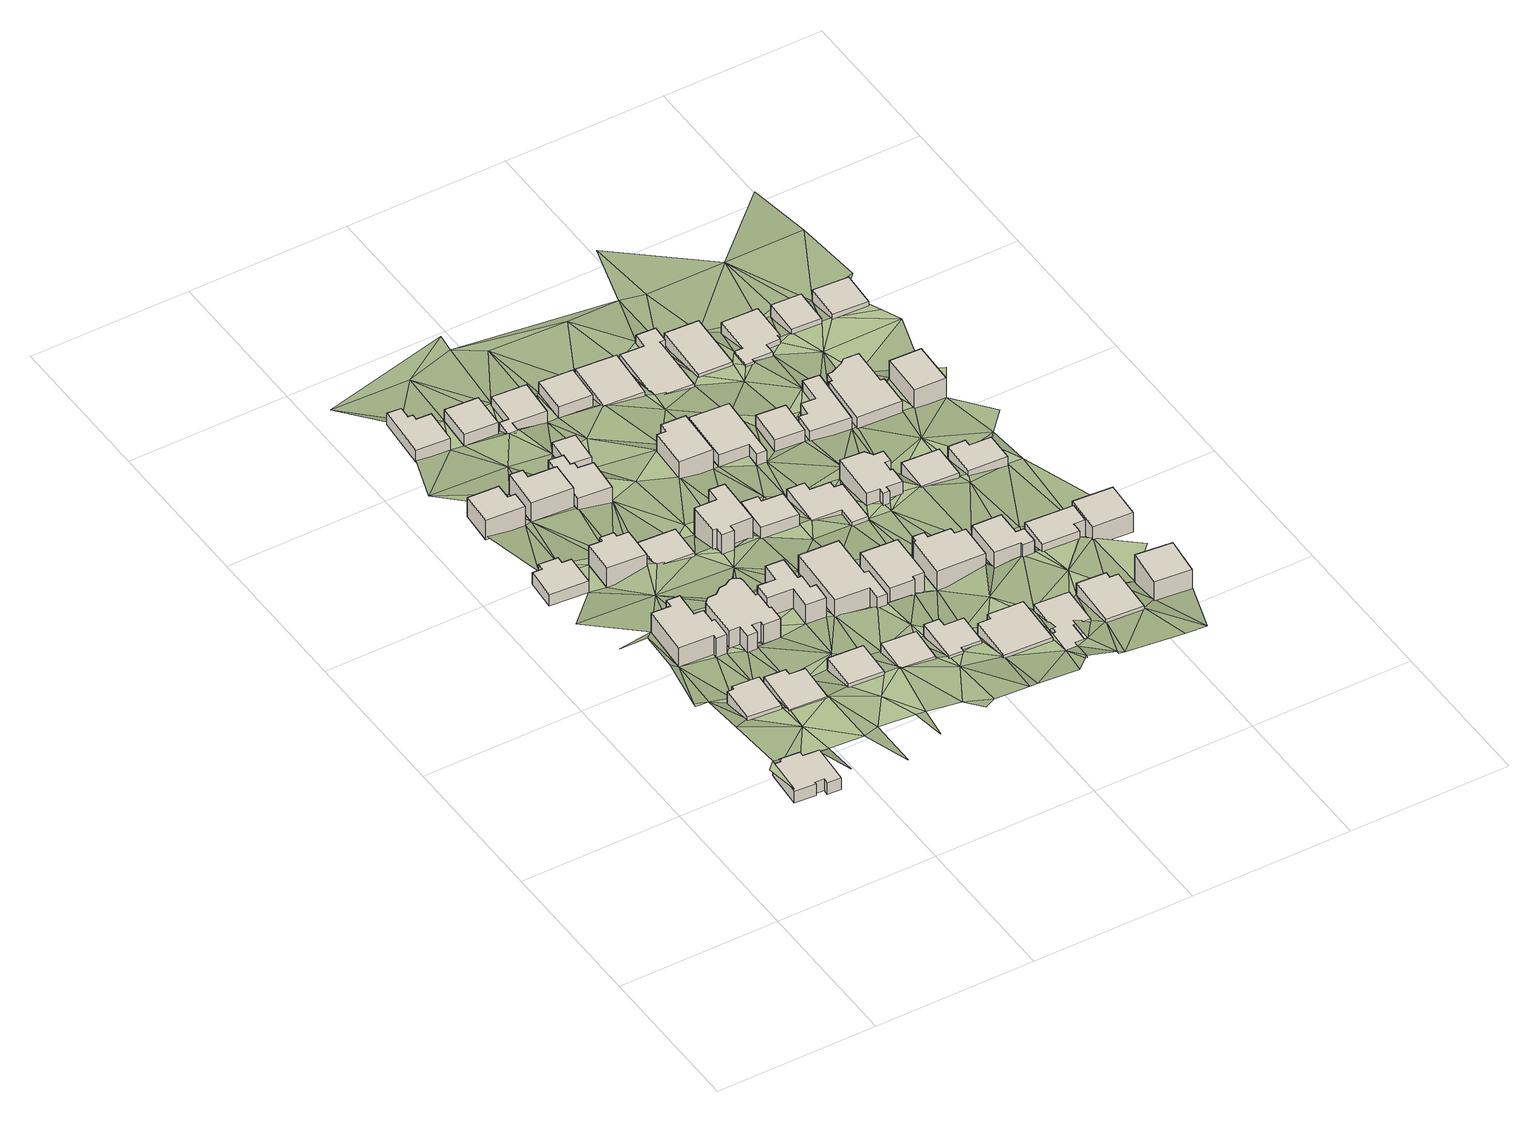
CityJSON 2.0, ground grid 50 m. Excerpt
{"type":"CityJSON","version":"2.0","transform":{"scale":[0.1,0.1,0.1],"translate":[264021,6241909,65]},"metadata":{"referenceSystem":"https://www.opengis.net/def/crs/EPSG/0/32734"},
"CityObjects":{
"building1":{"type":"Building","attributes":{"address":"53 Upper Cambridge Street Walmer Estate Cape Town","building":"house","building:levels":1,"building_height":4.1,"plus_code":"4FRW3C7W+7RV","ground_height":101.28,"roof_height":105.38},"geometry":[{"type":"Solid","lod":"1","boundaries":[[[[0,1,2,3]],[[1,4,5,2]],[[4,6,7,5]],[[6,8,9,7]],[[8,10,11,9]],[[10,12,13,11]],[[12,14,15,13]],[[14,16,17,15]],[[16,18,19,17]],[[18,20,21,19]],[[20,22,23,21]],[[22,0,3,23]],[[3,2,5,7,9,11,13,15,17,19,21,23]],[[22,20,18,16,14,12,10,8,6,4,1,0]]]]}]},
"building2":{"type":"Building","attributes":{"address":"40 Eden Road Walmer Estate Cape Town","building":"house","building:levels":1,"building_height":4.1,"plus_code":"4FRW3C7W+CR9","ground_height":97.9,"roof_height":102},"geometry":[{"type":"Solid","lod":"1","boundaries":[[[[24,25,26,27]],[[25,28,29,26]],[[28,30,31,29]],[[30,32,33,31]],[[32,34,35,33]],[[34,24,27,35]],[[27,26,29,31,33,35]],[[34,32,30,28,25,24]]]]}]},
"building3":{"type":"Building","attributes":{"address":"108 Chester Road Walmer Estate Cape Town","building":"house","building:levels":1,"building_height":4.1,"plus_code":"4FRW3C7W+PQ5","ground_height":88.35,"roof_height":92.45},"geometry":[{"type":"Solid","lod":"1","boundaries":[[[[36,37,38,39]],[[37,40,41,38]],[[40,42,43,41]],[[42,44,45,43]],[[44,46,47,45]],[[46,48,49,47]],[[48,50,51,49]],[[50,36,39,51]],[[39,38,41,43,45,47,49,51]],[[50,48,46,44,42,40,37,36]]]]}]},
"building4":{"type":"Building","attributes":{"address":"35 Eden Road Walmer Estate Cape Town","building":"house","building:levels":2,"building_height":6.9,"plus_code":"4FRW3C7W+GVR","ground_height":94.77,"roof_height":101.67},"geometry":[{"type":"Solid","lod":"1","boundaries":[[[[52,53,54,55]],[[53,56,57,54]],[[56,58,59,57]],[[58,60,61,59]],[[60,62,63,61]],[[62,64,65,63]],[[64,66,67,65]],[[66,68,69,67]],[[68,70,71,69]],[[70,72,73,71]],[[72,74,75,73]],[[74,52,55,75]],[[55,54,57,59,61,63,65,67,69,71,73,75]],[[74,72,70,68,66,64,62,60,58,56,53,52]]]]}]},
"building5":{"type":"Building","attributes":{"address":"42 Eden Road Walmer Estate Cape Town","building":"house","building:levels":1,"building_height":4.1,"plus_code":"4FRW3C7W+CV5","ground_height":96.88,"roof_height":100.98},"geometry":[{"type":"Solid","lod":"1","boundaries":[[[[76,77,78,79]],[[77,80,81,78]],[[80,82,83,81]],[[82,84,85,83]],[[84,86,87,85]],[[86,76,79,87]],[[79,78,81,83,85,87]],[[86,84,82,80,77,76]]]]}]},
"building6":{"type":"Building","attributes":{"address":"71 Chester Road Walmer Estate Cape Town","building":"house","building:levels":2,"building_height":6.9,"plus_code":"4FRW3C7W+RRC","ground_height":84.84,"roof_height":91.74},"geometry":[{"type":"Solid","lod":"1","boundaries":[[[[88,89,90,91]],[[89,92,93,90]],[[92,94,95,93]],[[94,96,97,95]],[[96,98,99,97]],[[98,88,91,99]],[[91,90,93,95,97,99]],[[98,96,94,92,89,88]]]]}]},
"building7":{"type":"Building","attributes":{"address":"37 Eden Road Walmer Estate Cape Town","building":"house","building:levels":2,"building_height":6.9,"plus_code":"4FRW3C7W+GWM","ground_height":93.43,"roof_height":100.33},"geometry":[{"type":"Solid","lod":"1","boundaries":[[[[100,101,102,103]],[[101,104,105,102]],[[104,106,107,105]],[[106,108,109,107]],[[108,110,111,109]],[[110,112,113,111]],[[112,114,115,113]],[[114,116,117,115]],[[116,118,119,117]],[[118,120,121,119]],[[120,122,123,121]],[[122,124,125,123]],[[124,126,127,125]],[[126,128,129,127]],[[128,130,131,129]],[[130,132,133,131]],[[132,134,135,133]],[[134,136,137,135]],[[136,138,139,137]],[[138,140,141,139]],[[140,100,103,141]],[[103,102,105,107,109,111,113,115,117,119,121,123,125,127,129,131,133,135,137,139,141]],[[140,138,136,134,132,130,128,126,124,122,120,118,116,114,112,110,108,106,104,101,100]]]]}]},
"building8":{"type":"Building","attributes":{"address":"110 Chester Road Walmer Estate Cape Town","building":"house","building:levels":2,"building_height":6.9,"plus_code":"4FRW3C7W+MVV","ground_height":88.35,"roof_height":95.25},"geometry":[{"type":"Solid","lod":"1","boundaries":[[[[142,143,144,145]],[[143,146,147,144]],[[146,148,149,147]],[[148,150,151,149]],[[150,152,153,151]],[[152,154,155,153]],[[154,156,157,155]],[[156,142,145,157]],[[145,144,147,149,151,153,155,157]],[[156,154,152,150,148,146,143,142]]]]}]},
"building9":{"type":"Building","attributes":{"address":"44 Eden Road Walmer Estate Cape Town","building":"house","building:levels":1,"building_height":4.1,"plus_code":"4FRW3C7W+CX4","ground_height":96.88,"roof_height":100.98},"geometry":[{"type":"Solid","lod":"1","boundaries":[[[[158,159,160,161]],[[159,162,163,160]],[[162,164,165,163]],[[164,158,161,165]],[[161,160,163,165]],[[164,162,159,158]]]]}]},
"building10":{"type":"Building","attributes":{"address":"73 Chester Road Walmer Estate Cape Town","building":"house","building:levels":2,"building_height":6.9,"plus_code":"4FRW3C7W+RVF","ground_height":84.84,"roof_height":91.74},"geometry":[{"type":"Solid","lod":"1","boundaries":[[[[166,167,168,169]],[[167,170,171,168]],[[170,172,173,171]],[[172,174,175,173]],[[174,176,177,175]],[[176,166,169,177]],[[169,168,171,173,175,177]],[[176,174,172,170,167,166]]]]}]},
"building11":{"type":"Building","attributes":{"address":"68 Coronation Road Walmer Estate Cape Town","building":"house","building:levels":1,"building_height":4.1,"plus_code":"4FRW3C7W+XRP","ground_height":78.12,"roof_height":82.22},"geometry":[{"type":"Solid","lod":"1","boundaries":[[[[178,179,180,181]],[[179,182,183,180]],[[182,184,185,183]],[[184,186,187,185]],[[186,188,189,187]],[[188,190,191,189]],[[190,192,193,191]],[[192,178,181,193]],[[181,180,183,185,187,189,191,193]],[[192,190,188,186,184,182,179,178]]]]}]},
"building12":{"type":"Building","attributes":{"address":"112 Chester Road Walmer Estate Cape Town","building":"house","building:levels":1,"building_height":4.1,"plus_code":"4FRW3C7W+MWP","ground_height":86.65,"roof_height":90.75},"geometry":[{"type":"Solid","lod":"1","boundaries":[[[[194,195,196,197]],[[195,198,199,196]],[[198,200,201,199]],[[200,194,197,201]],[[197,196,199,201]],[[200,198,195,194]]]]}]},
"building13":{"type":"Building","attributes":{"address":"39 Eden Road Walmer Estate Cape Town","building":"house","building:levels":2,"building_height":6.9,"plus_code":"4FRW3C7W+GXW","ground_height":93.43,"roof_height":100.33},"geometry":[{"type":"Solid","lod":"1","boundaries":[[[[202,203,204,205]],[[203,206,207,204]],[[206,208,209,207]],[[208,210,211,209]],[[210,212,213,211]],[[212,214,215,213]],[[214,216,217,215]],[[216,218,219,217]],[[218,220,221,219]],[[220,222,223,221]],[[222,224,225,223]],[[224,202,205,225]],[[205,204,207,209,211,213,215,217,219,221,223,225]],[[224,222,220,218,216,214,212,210,208,206,203,202]]]]}]},
"building14":{"type":"Building","attributes":{"address":"46 Eden Road Walmer Estate Cape Town","building":"house","building:levels":1,"building_height":4.1,"plus_code":"4FRW3C7X+C25","ground_height":95.74,"roof_height":99.84},"geometry":[{"type":"Solid","lod":"1","boundaries":[[[[226,227,228,229]],[[227,230,231,228]],[[230,232,233,231]],[[232,226,229,233]],[[229,228,231,233]],[[232,230,227,226]]]]}]},
"building15":{"type":"Building","attributes":{"address":"75 Chester Road Walmer Estate Cape Town","building":"house","building:levels":2,"building_height":6.9,"plus_code":"4FRW3C7W+RW8","ground_height":81.42,"roof_height":88.32},"geometry":[{"type":"Solid","lod":"1","boundaries":[[[[234,235,236,237]],[[235,238,239,236]],[[238,240,241,239]],[[240,242,243,241]],[[242,244,245,243]],[[244,246,247,245]],[[246,248,249,247]],[[248,234,237,249]],[[237,236,239,241,243,245,247,249]],[[248,246,244,242,240,238,235,234]]]]}]},
"building16":{"type":"Building","attributes":{"address":"70 Coronation Road Walmer Estate Cape Town","building":"house","building:levels":1,"building_height":4.1,"plus_code":"4FRW3C7W+XVH","ground_height":78.12,"roof_height":82.22},"geometry":[{"type":"Solid","lod":"1","boundaries":[[[[250,251,252,253]],[[251,254,255,252]],[[254,256,257,255]],[[256,250,253,257]],[[253,252,255,257]],[[256,254,251,250]]]]}]},
"building17":{"type":"Building","attributes":{"address":"41 Eden Road Walmer Estate Cape Town","building":"house","building:levels":2,"building_height":6.9,"plus_code":"4FRW3C7X+G3R","ground_height":92.06,"roof_height":98.96},"geometry":[{"type":"Solid","lod":"1","boundaries":[[[[258,259,260,261]],[[259,262,263,260]],[[262,264,265,263]],[[264,266,267,265]],[[266,268,269,267]],[[268,270,271,269]],[[270,272,273,271]],[[272,258,261,273]],[[261,260,263,265,267,269,271,273]],[[272,270,268,266,264,262,259,258]]]]}]},
"building18":{"type":"Building","attributes":{"address":"114 Chester Road Walmer Estate Cape Town","building":"house","building:levels":3,"building_height":9.7,"plus_code":"4FRW3C7X+M2J","ground_height":86.65,"roof_height":96.35},"geometry":[{"type":"Solid","lod":"1","boundaries":[[[[274,275,276,277]],[[275,278,279,276]],[[278,280,281,279]],[[280,282,283,281]],[[282,284,285,283]],[[284,286,287,285]],[[286,288,289,287]],[[288,290,291,289]],[[290,292,293,291]],[[292,274,277,293]],[[277,276,279,281,283,285,287,289,291,293]],[[292,290,288,286,284,282,280,278,275,274]]]]}]},
"building19":{"type":"Building","attributes":{"address":"48 Eden Road Walmer Estate Cape Town","building":"house","building:levels":1,"building_height":4.1,"plus_code":"4FRW3C7X+94R","ground_height":95.74,"roof_height":99.84},"geometry":[{"type":"Solid","lod":"1","boundaries":[[[[294,295,296,297]],[[295,298,299,296]],[[298,300,301,299]],[[300,302,303,301]],[[302,304,305,303]],[[304,306,307,305]],[[306,308,309,307]],[[308,294,297,309]],[[297,296,299,301,303,305,307,309]],[[308,306,304,302,300,298,295,294]]]]}]},
"building20":{"type":"Building","attributes":{"address":"Chester Road Walmer Estate Cape Town","building":"house","building:levels":1,"building_height":4.1,"plus_code":"4FRW3C7W+VXC","ground_height":79.9,"roof_height":84},"geometry":[{"type":"Solid","lod":"1","boundaries":[[[[310,311,312,313]],[[311,314,315,312]],[[314,316,317,315]],[[316,310,313,317]],[[313,312,315,317]],[[316,314,311,310]]]]}]},
"building21":{"type":"Building","attributes":{"address":"72 Coronation Road Walmer Estate Cape Town","building":"house","building:levels":1,"building_height":4.1,"plus_code":"4FRW3C7W+XXC","ground_height":76.52,"roof_height":80.62},"geometry":[{"type":"Solid","lod":"1","boundaries":[[[[318,319,320,321]],[[319,322,323,320]],[[322,324,325,323]],[[324,326,327,325]],[[326,328,329,327]],[[328,330,331,329]],[[330,332,333,331]],[[332,318,321,333]],[[321,320,323,325,327,329,331,333]],[[332,330,328,326,324,322,319,318]]]]}]},
"building22":{"type":"Building","attributes":{"address":"116 Chester Road Walmer Estate Cape Town","building":"house","building:levels":2,"building_height":6.9,"plus_code":"4FRW3C7X+M3F","ground_height":85.08,"roof_height":91.98},"geometry":[{"type":"Solid","lod":"1","boundaries":[[[[334,335,336,337]],[[335,338,339,336]],[[338,340,341,339]],[[340,342,343,341]],[[342,344,345,343]],[[344,334,337,345]],[[337,336,339,341,343,345]],[[344,342,340,338,335,334]]]]}]},
"building23":{"type":"Building","attributes":{"address":"43 Eden Road Walmer Estate Cape Town","building":"house","building:levels":2,"building_height":6.9,"plus_code":"4FRW3C7X+G4F","ground_height":90.4,"roof_height":97.3},"geometry":[{"type":"Solid","lod":"1","boundaries":[[[[346,347,348,349]],[[347,350,351,348]],[[350,352,353,351]],[[352,354,355,353]],[[354,356,357,355]],[[356,346,349,357]],[[349,348,351,353,355,357]],[[356,354,352,350,347,346]]]]}]},
"building24":{"type":"Building","attributes":{"address":"50 Eden Road Walmer Estate Cape Town","building":"house","building:levels":1,"building_height":4.1,"plus_code":"4FRW3C7X+95F","ground_height":94.01,"roof_height":98.11},"geometry":[{"type":"Solid","lod":"1","boundaries":[[[[358,359,360,361]],[[359,362,363,360]],[[362,364,365,363]],[[364,366,367,365]],[[366,368,369,367]],[[368,358,361,369]],[[361,360,363,365,367,369]],[[368,366,364,362,359,358]]]]}]},
"building25":{"type":"Building","attributes":{"address":"79 Chester Road Walmer Estate Cape Town","building":"house","building:levels":2,"building_height":6.9,"plus_code":"4FRW3C7X+R36","ground_height":81.85,"roof_height":88.75},"geometry":[{"type":"Solid","lod":"1","boundaries":[[[[370,371,372,373]],[[371,374,375,372]],[[374,376,377,375]],[[376,378,379,377]],[[378,380,381,379]],[[380,370,373,381]],[[373,372,375,377,379,381]],[[380,378,376,374,371,370]]]]}]},
"building26":{"type":"Building","attributes":{"address":"74 Coronation Road Walmer Estate Cape Town","building":"house","building:levels":1,"building_height":4.1,"plus_code":"4FRW3C7X+X27","ground_height":76.52,"roof_height":80.62},"geometry":[{"type":"Solid","lod":"1","boundaries":[[[[382,383,384,385]],[[383,386,387,384]],[[386,388,389,387]],[[388,382,385,389]],[[385,384,387,389]],[[388,386,383,382]]]]}]},
"building27":{"type":"Building","attributes":{"address":"52 Eden Road Walmer Estate Cape Town","building":"house","building:levels":1,"building_height":4.1,"plus_code":"4FRW3C7X+96Q","ground_height":91.83,"roof_height":95.93},"geometry":[{"type":"Solid","lod":"1","boundaries":[[[[390,391,392,393]],[[391,394,395,392]],[[394,396,397,395]],[[396,398,399,397]],[[398,400,401,399]],[[400,402,403,401]],[[402,404,405,403]],[[404,406,407,405]],[[406,408,409,407]],[[408,390,393,409]],[[393,392,395,397,399,401,403,405,407,409]],[[408,406,404,402,400,398,396,394,391,390]]]]}]},
"building28":{"type":"Building","attributes":{"address":"118 Chester Road Walmer Estate Cape Town","building":"house","building:levels":1,"building_height":4.1,"plus_code":"4FRW3C7X+M49","ground_height":83.99,"roof_height":88.09},"geometry":[{"type":"Solid","lod":"1","boundaries":[[[[410,411,412,413]],[[411,414,415,412]],[[414,416,417,415]],[[416,418,419,417]],[[418,420,421,419]],[[420,422,423,421]],[[422,424,425,423]],[[424,426,427,425]],[[426,428,429,427]],[[428,410,413,429]],[[413,412,415,417,419,421,423,425,427,429]],[[428,426,424,422,420,418,416,414,411,410]]]]}]},
"building29":{"type":"Building","attributes":{"address":"45 Eden Road Walmer Estate Cape Town","building":"house","building:levels":2,"building_height":6.9,"plus_code":"4FRW3C7X+G55","ground_height":90.4,"roof_height":97.3},"geometry":[{"type":"Solid","lod":"1","boundaries":[[[[430,431,432,433]],[[431,434,435,432]],[[434,436,437,435]],[[436,438,439,437]],[[438,440,441,439]],[[440,442,443,441]],[[442,444,445,443]],[[444,446,447,445]],[[446,448,449,447]],[[448,430,433,449]],[[433,432,435,437,439,441,443,445,447,449]],[[448,446,444,442,440,438,436,434,431,430]]]]}]},
"building30":{"type":"Building","attributes":{"address":"81 Chester Road Walmer Estate Cape Town","building":"house","building:levels":1,"building_height":4.1,"plus_code":"4FRW3C7X+R47","ground_height":81.85,"roof_height":85.95},"geometry":[{"type":"Solid","lod":"1","boundaries":[[[[450,451,452,453]],[[451,454,455,452]],[[454,456,457,455]],[[456,458,459,457]],[[458,460,461,459]],[[460,450,453,461]],[[453,452,455,457,459,461]],[[460,458,456,454,451,450]]]]}]},
"building31":{"type":"Building","attributes":{"address":"76 Coronation Road Walmer Estate Cape Town","building":"house","building:levels":1,"building_height":4.1,"plus_code":"4FRW3C7X+X33","ground_height":75.35,"roof_height":79.45},"geometry":[{"type":"Solid","lod":"1","boundaries":[[[[462,463,464,465]],[[463,466,467,464]],[[466,468,469,467]],[[468,462,465,469]],[[465,464,467,469]],[[468,466,463,462]]]]}]},
"building32":{"type":"Building","attributes":{"address":"120 Chester Road Walmer Estate Cape Town","building":"house","building:levels":2,"building_height":6.9,"plus_code":"4FRW3C7X+M66","ground_height":83.99,"roof_height":90.89},"geometry":[{"type":"Solid","lod":"1","boundaries":[[[[470,471,472,473]],[[471,474,475,472]],[[474,476,477,475]],[[476,478,479,477]],[[478,480,481,479]],[[480,482,483,481]],[[482,484,485,483]],[[484,486,487,485]],[[486,488,489,487]],[[488,490,491,489]],[[490,492,493,491]],[[492,494,495,493]],[[494,496,497,495]],[[496,470,473,497]],[[473,472,475,477,479,481,483,485,487,489,491,493,495,497]],[[496,494,492,490,488,486,484,482,480,478,476,474,471,470]]]]}]},
"building33":{"type":"Building","attributes":{"address":"47 Eden Road Walmer Estate Cape Town","building":"house","building:levels":2,"building_height":6.9,"plus_code":"4FRW3C7X+G76","ground_height":88.56,"roof_height":95.46},"geometry":[{"type":"Solid","lod":"1","boundaries":[[[[498,499,500,501]],[[499,502,503,500]],[[502,504,505,503]],[[504,506,507,505]],[[506,508,509,507]],[[508,510,511,509]],[[510,512,513,511]],[[512,498,501,513]],[[501,500,503,505,507,509,511,513]],[[512,510,508,506,504,502,499,498]]]]}]},
"building34":{"type":"Building","attributes":{"address":"54 Eden Road Walmer Estate Cape Town","building":"house","building:levels":1,"building_height":4.1,"plus_code":"4FRW3C7X+98C","ground_height":91.83,"roof_height":95.93},"geometry":[{"type":"Solid","lod":"1","boundaries":[[[[514,515,516,517]],[[515,518,519,516]],[[518,520,521,519]],[[520,522,523,521]],[[522,524,525,523]],[[524,514,517,525]],[[517,516,519,521,523,525]],[[524,522,520,518,515,514]]]]}]},
"building35":{"type":"Building","attributes":{"address":"83 Walmer Estate Cape Town","building":"house","building:levels":1,"building_height":4.1,"plus_code":"4FRW3C7X+Q5W","ground_height":80.68,"roof_height":84.78},"geometry":[{"type":"Solid","lod":"1","boundaries":[[[[526,527,528,529]],[[527,530,531,528]],[[530,532,533,531]],[[532,526,529,533]],[[529,528,531,533]],[[532,530,527,526]]]]}]},
"building36":{"type":"Building","attributes":{"address":"78 Coronation Road Walmer Estate Cape Town","building":"house","building:levels":1,"building_height":4.1,"plus_code":"4FRW3C7X+X44","ground_height":73.55,"roof_height":77.65},"geometry":[{"type":"Solid","lod":"1","boundaries":[[[[534,535,536,537]],[[535,538,539,536]],[[538,540,541,539]],[[540,542,543,541]],[[542,544,545,543]],[[544,546,547,545]],[[546,548,549,547]],[[548,534,537,549]],[[537,536,539,541,543,545,547,549]],[[548,546,544,542,540,538,535,534]]]]}]},
"building37":{"type":"Building","attributes":{"address":"49 Eden Road Walmer Estate Cape Town","building":"house","building:levels":2,"building_height":6.9,"plus_code":"4FRW3C7X+G84","ground_height":86.94,"roof_height":93.84},"geometry":[{"type":"Solid","lod":"1","boundaries":[[[[550,551,552,553]],[[551,554,555,552]],[[554,556,557,555]],[[556,558,559,557]],[[558,560,561,559]],[[560,550,553,561]],[[553,552,555,557,559,561]],[[560,558,556,554,551,550]]]]}]},
"building38":{"type":"Building","attributes":{"address":"122 Chester Road Walmer Estate Cape Town","building":"house","building:levels":1,"building_height":4.1,"plus_code":"4FRW3C7X+M74","ground_height":82.76,"roof_height":86.86},"geometry":[{"type":"Solid","lod":"1","boundaries":[[[[562,563,564,565]],[[563,566,567,564]],[[566,568,569,567]],[[568,562,565,569]],[[565,564,567,569]],[[568,566,563,562]]]]}]},
"building39":{"type":"Building","attributes":{"address":"85 Chester Road Walmer Estate Cape Town","building":"house","building:levels":1,"building_height":4.1,"plus_code":"4FRW3C7X+R65","ground_height":79.51,"roof_height":83.61},"geometry":[{"type":"Solid","lod":"1","boundaries":[[[[570,571,572,573]],[[571,574,575,572]],[[574,576,577,575]],[[576,578,579,577]],[[578,580,581,579]],[[580,582,583,581]],[[582,584,585,583]],[[584,570,573,585]],[[573,572,575,577,579,581,583,585]],[[584,582,580,578,576,574,571,570]]]]}]},
"building40":{"type":"Building","attributes":{"address":"56 Eden Road Walmer Estate Cape Town","building":"house","building:levels":3,"building_height":9.7,"plus_code":"4FRW3C7X+99G","ground_height":89.91,"roof_height":99.61},"geometry":[{"type":"Solid","lod":"1","boundaries":[[[[586,587,588,589]],[[587,590,591,588]],[[590,592,593,591]],[[592,586,589,593]],[[589,588,591,593]],[[592,590,587,586]]]]}]},
"building41":{"type":"Building","attributes":{"address":"80 Coronation Road Walmer Estate Cape Town","building":"house","building:levels":1,"building_height":4.1,"plus_code":"4FRW3C7X+X55","ground_height":73.55,"roof_height":77.65},"geometry":[{"type":"Solid","lod":"1","boundaries":[[[[594,595,596,597]],[[595,598,599,596]],[[598,600,601,599]],[[600,594,597,601]],[[597,596,599,601]],[[600,598,595,594]]]]}]},
"building42":{"type":"Building","attributes":{"address":"51 Eden Road Walmer Estate Cape Town","building":"house","building:levels":2,"building_height":6.9,"plus_code":"4FRW3C7X+F9X","ground_height":86.94,"roof_height":93.84},"geometry":[{"type":"Solid","lod":"1","boundaries":[[[[602,603,604,605]],[[603,606,607,604]],[[606,608,609,607]],[[608,602,605,609]],[[605,604,607,609]],[[608,606,603,602]]]]}]},
"building43":{"type":"Building","attributes":{"address":"124 Chester Road Walmer Estate Cape Town","building":"house","building:levels":1,"building_height":4.1,"plus_code":"4FRW3C7X+J8X","ground_height":82.76,"roof_height":86.86},"geometry":[{"type":"Solid","lod":"1","boundaries":[[[[610,611,612,613]],[[611,614,615,612]],[[614,616,617,615]],[[616,618,619,617]],[[618,620,621,619]],[[620,610,613,621]],[[613,612,615,617,619,621]],[[620,618,616,614,611,610]]]]}]},
"building44":{"type":"Building","attributes":{"address":"87 Walmer Estate Cape Town","building":"house","building:levels":2,"building_height":6.9,"plus_code":"4FRW3C7X+R79","ground_height":76.13,"roof_height":83.03},"geometry":[{"type":"Solid","lod":"1","boundaries":[[[[622,623,624,625]],[[623,626,627,624]],[[626,628,629,627]],[[628,630,631,629]],[[630,632,633,631]],[[632,634,635,633]],[[634,636,637,635]],[[636,638,639,637]],[[638,640,641,639]],[[640,642,643,641]],[[642,622,625,643]],[[625,624,627,629,631,633,635,637,639,641,643]],[[642,640,638,636,634,632,630,628,626,623,622]]]]}]},
"building45":{"type":"Building","attributes":{"address":"82 Coronation Road Walmer Estate Cape Town","building":"house","building:levels":1,"building_height":4.1,"plus_code":"4FRW3C7X+X73","ground_height":73.11,"roof_height":77.21},"geometry":[{"type":"Solid","lod":"1","boundaries":[[[[644,645,646,647]],[[645,648,649,646]],[[648,650,651,649]],[[650,652,653,651]],[[652,654,655,653]],[[654,656,657,655]],[[656,658,659,657]],[[658,660,661,659]],[[660,662,663,661]],[[662,664,665,663]],[[664,666,667,665]],[[666,644,647,667]],[[647,646,649,651,653,655,657,659,661,663,665,667]],[[666,664,662,660,658,656,654,652,650,648,645,644]]]]}]},
"building46":{"type":"Building","attributes":{"address":"89 Walmer Estate Cape Town","building":"house","building:levels":2,"building_height":6.9,"plus_code":"4FRW3C7X+Q9M","ground_height":78.6,"roof_height":85.5},"geometry":[{"type":"Solid","lod":"1","boundaries":[[[[668,669,670,671]],[[669,672,673,670]],[[672,674,675,673]],[[674,668,671,675]],[[671,670,673,675]],[[674,672,669,668]]]]}]},
"building47":{"type":"Building","attributes":{"address":"84 Coronation Road Walmer Estate Cape Town","building":"house","building:levels":1,"building_height":4.1,"plus_code":"4FRW3C7X+X83","ground_height":73.11,"roof_height":77.21},"geometry":[{"type":"Solid","lod":"1","boundaries":[[[[676,677,678,679]],[[677,680,681,678]],[[680,682,683,681]],[[682,676,679,683]],[[679,678,681,683]],[[682,680,677,676]]]]}]},
"building48":{"type":"Building","attributes":{"address":"86 Coronation Road Walmer Estate Cape Town","building":"house","building:levels":1,"building_height":4.1,"plus_code":"4FRW3C7X+W9W","ground_height":73.11,"roof_height":77.21},"geometry":[{"type":"Solid","lod":"1","boundaries":[[[[684,685,686,687]],[[685,688,689,686]],[[688,690,691,689]],[[690,684,687,691]],[[687,686,689,691]],[[690,688,685,684]]]]}]},
"terrain1":{"type":"TINRelief","geometry":[{"type":"CompositeSurface","lod":"1","boundaries":[[[692,693,694]],[[695,693,696]],[[697,698,18]],[[699,700,695]],[[18,699,695]],[[701,702,703]],[[704,702,700]],[[705,18,698]],[[704,700,699]],[[30,702,704]],[[706,705,698]],[[703,702,52]],[[18,705,699]],[[702,30,25]],[[707,703,52]],[[702,25,52]],[[25,30,28]],[[704,699,708]],[[699,709,708]],[[707,52,710]],[[711,699,705]],[[712,710,74]],[[52,25,56]],[[710,52,74]],[[24,713,25]],[[714,708,709]],[[699,715,709]],[[56,25,713]],[[714,24,708]],[[711,715,699]],[[24,714,713]],[[53,52,56]],[[716,717,74]],[[718,719,711]],[[714,720,713]],[[713,58,56]],[[717,716,36]],[[70,74,72]],[[711,719,715]],[[58,713,721]],[[721,713,720]],[[70,716,74]],[[720,722,76]],[[723,37,724]],[[60,58,725]],[[726,88,727]],[[721,725,58]],[[62,60,64]],[[88,726,724]],[[715,719,728]],[[70,68,716]],[[36,154,37]],[[66,64,729]],[[66,729,68]],[[716,156,36]],[[76,715,730]],[[154,36,156]],[[724,37,154]],[[725,729,60]],[[720,731,721]],[[60,729,64]],[[721,732,725]],[[728,730,715]],[[68,729,733]],[[734,728,719]],[[150,724,154]],[[720,76,735]],[[76,730,159]],[[720,735,731]],[[716,68,736]],[[724,166,88]],[[731,140,737]],[[733,736,68]],[[166,724,150]],[[738,156,716]],[[739,740,734]],[[140,138,737]],[[154,152,150]],[[735,76,159]],[[734,740,728]],[[100,140,731]],[[741,730,728]],[[733,742,736]],[[94,176,743]],[[89,94,744]],[[88,166,89]],[[736,116,716]],[[735,100,731]],[[745,738,716]],[[150,746,166]],[[746,150,148]],[[89,176,94]],[[740,747,728]],[[166,176,89]],[[736,118,116]],[[182,748,743]],[[747,741,728]],[[735,159,158]],[[148,146,143]],[[176,749,743]],[[716,750,745]],[[104,101,202]],[[745,751,738]],[[166,746,752]],[[202,106,104]],[[751,143,738]],[[206,100,735]],[[753,716,116]],[[752,746,148]],[[100,206,101]],[[740,754,747]],[[224,108,106]],[[106,202,224]],[[224,110,108]],[[743,749,182]],[[747,158,741]],[[202,101,203]],[[167,166,752]],[[716,753,750]],[[101,206,203]],[[753,116,114]],[[174,749,176]],[[755,192,756]],[[158,747,757]],[[112,110,220]],[[158,758,735]],[[110,224,220]],[[206,735,208]],[[753,114,112]],[[143,759,148]],[[174,172,170]],[[760,754,761]],[[759,143,751]],[[220,224,222]],[[759,752,148]],[[735,758,208]],[[754,762,747]],[[758,158,757]],[[192,763,188]],[[220,753,112]],[[752,170,167]],[[174,248,749]],[[174,170,248]],[[754,760,762]],[[186,184,188]],[[188,184,192]],[[251,182,749]],[[248,170,752]],[[762,764,747]],[[751,200,759]],[[765,756,192]],[[250,182,251]],[[250,184,182]],[[184,250,192]],[[753,766,750]],[[208,758,210]],[[753,220,218]],[[214,212,210]],[[767,750,766]],[[218,216,214]],[[750,278,200]],[[768,762,760]],[[757,769,758]],[[770,251,749]],[[767,278,750]],[[762,771,764]],[[766,772,767]],[[766,753,773]],[[210,758,774]],[[771,226,764]],[[775,757,226]],[[774,214,210]],[[749,248,316]],[[774,753,218]],[[250,765,192]],[[774,218,214]],[[759,200,776]],[[771,762,777]],[[769,757,775]],[[200,278,776]],[[246,778,779]],[[770,254,251]],[[316,770,749]],[[226,771,300]],[[316,248,246]],[[779,310,246]],[[780,781,779]],[[268,758,769]],[[781,310,779]],[[753,782,773]],[[775,226,300]],[[783,762,768]],[[753,774,782]],[[316,246,310]],[[777,762,783]],[[759,776,784]],[[785,786,773]],[[274,776,278]],[[781,759,784]],[[787,254,770]],[[250,256,765]],[[311,310,781]],[[788,777,789]],[[316,790,770]],[[775,791,769]],[[783,768,792]],[[300,298,775]],[[254,787,256]],[[765,793,756]],[[275,274,278]],[[785,773,782]],[[783,789,777]],[[781,784,311]],[[256,787,794]],[[795,794,787]],[[256,794,765]],[[295,294,298]],[[796,258,791]],[[775,797,791]],[[332,790,316]],[[798,776,274]],[[775,298,797]],[[798,784,776]],[[332,799,790]],[[259,258,800]],[[782,774,801]],[[334,785,782]],[[789,783,364]],[[796,791,797]],[[314,332,316]],[[259,800,262]],[[774,262,801]],[[789,364,294]],[[292,785,334]],[[796,802,258]],[[792,803,783]],[[804,314,311]],[[800,258,802]],[[805,311,784]],[[274,292,798]],[[262,800,802]],[[765,794,806]],[[803,792,807]],[[298,294,430]],[[804,332,314]],[[294,364,359]],[[334,344,292]],[[311,805,804]],[[298,430,797]],[[801,808,782]],[[798,805,784]],[[364,362,359]],[[383,332,804]],[[809,783,803]],[[262,802,356]],[[354,810,797]],[[765,806,793]],[[292,344,811]],[[803,807,812]],[[813,294,359]],[[370,798,292]],[[332,383,814]],[[340,344,342]],[[318,332,814]],[[354,797,430]],[[815,794,318]],[[812,816,817]],[[818,801,262]],[[801,819,808]],[[430,294,813]],[[817,803,812]],[[804,805,374]],[[820,383,804]],[[806,794,815]],[[292,811,370]],[[382,814,383]],[[344,340,811]],[[318,814,382]],[[819,340,808]],[[803,817,821]],[[818,262,356]],[[803,822,809]],[[820,804,374]],[[354,430,448]],[[805,376,374]],[[801,818,819]],[[354,448,356]],[[359,358,813]],[[815,318,382]],[[823,821,817]],[[358,809,822]],[[819,824,340]],[[811,340,824]],[[383,820,386]],[[821,825,826]],[[811,454,370]],[[444,356,448]],[[827,828,822]],[[825,821,823]],[[828,358,822]],[[448,446,444]],[[819,818,829]],[[828,813,358]],[[430,813,830]],[[382,462,815]],[[454,371,370]],[[831,832,823]],[[833,356,444]],[[824,458,811]],[[458,454,811]],[[356,833,818]],[[388,462,382]],[[820,462,386]],[[371,451,374]],[[374,834,820]],[[454,451,371]],[[833,444,442]],[[386,462,388]],[[835,825,823]],[[825,836,837]],[[835,823,832]],[[834,374,451]],[[824,838,460]],[[454,458,456]],[[440,438,442]],[[458,824,460]],[[839,830,813]],[[840,424,838]],[[836,825,835]],[[828,841,813]],[[815,842,806]],[[834,843,820]],[[833,442,844]],[[442,438,844]],[[420,833,845]],[[841,839,813]],[[833,846,845]],[[436,434,438]],[[422,420,424]],[[476,838,424]],[[839,434,830]],[[842,815,462]],[[846,833,844]],[[835,832,847]],[[834,451,450]],[[848,460,838]],[[843,834,849]],[[835,522,836]],[[434,850,438]],[[476,424,420]],[[828,390,851]],[[836,522,390]],[[845,476,420]],[[844,438,850]],[[852,845,846]],[[434,839,850]],[[476,848,838]],[[462,468,853]],[[832,854,847]],[[855,846,844]],[[849,468,843]],[[851,841,828]],[[462,853,856]],[[460,532,530]],[[450,460,530]],[[834,857,849]],[[855,844,858]],[[510,839,841]],[[532,460,526]],[[468,849,856]],[[462,856,842]],[[851,390,522]],[[858,859,855]],[[857,834,450]],[[848,526,460]],[[850,860,844]],[[468,856,853]],[[848,476,474]],[[858,844,860]],[[842,861,806]],[[841,851,862]],[[520,851,522]],[[854,863,847]],[[450,530,527]],[[864,865,494]],[[866,862,851]],[[865,858,860]],[[526,848,867]],[[862,866,499]],[[496,494,865]],[[471,470,474]],[[502,499,868]],[[868,504,502]],[[847,863,869]],[[842,856,870]],[[499,866,868]],[[856,871,870]],[[515,847,869]],[[520,518,515]],[[857,450,872]],[[504,873,850]],[[865,563,496]],[[874,526,867]],[[563,865,860]],[[860,850,873]],[[875,526,874]],[[526,875,527]],[[571,848,474]],[[450,527,872]],[[563,470,496]],[[876,866,851]],[[877,504,868]],[[867,848,571]],[[540,857,878]],[[520,515,587]],[[851,520,879]],[[571,474,470]],[[857,872,878]],[[869,587,515]],[[875,874,880]],[[875,880,527]],[[863,881,869]],[[877,873,504]],[[880,874,882]],[[878,542,540]],[[542,878,595]],[[876,851,879]],[[879,520,587]],[[861,842,870]],[[868,550,877]],[[860,873,883]],[[884,470,563]],[[885,527,880]],[[878,872,886]],[[595,544,542]],[[872,527,885]],[[571,470,887]],[[870,544,861]],[[880,888,885]],[[470,884,887]],[[889,876,560]],[[872,890,886]],[[879,560,876]],[[873,891,883]],[[544,595,594]],[[877,550,603]],[[563,562,884]],[[892,872,885]],[[872,892,890]],[[873,877,893]],[[587,894,879]],[[883,891,616]],[[886,890,895]],[[603,560,879]],[[616,562,883]],[[571,887,896]],[[877,603,893]],[[603,550,560]],[[895,594,886]],[[897,861,544]],[[896,574,571]],[[893,891,873]],[[616,884,562]],[[897,544,594]],[[885,898,892]],[[898,885,574]],[[892,898,899]],[[895,900,901]],[[895,901,594]],[[884,616,614]],[[887,884,902]],[[903,574,896]],[[903,896,904]],[[903,905,906]],[[861,897,907]],[[603,908,893]],[[909,910,614]],[[574,903,911]],[[912,908,603]],[[884,913,902]],[[898,574,911]],[[898,914,915]],[[901,644,594]],[[916,884,614]],[[630,903,906]],[[908,910,893]],[[911,903,630]],[[914,898,911]],[[614,910,916]],[[902,913,917]],[[918,914,919]],[[669,913,884]],[[920,897,594]],[[914,921,919]],[[916,910,908]],[[916,669,884]],[[922,917,923]],[[923,917,913]],[[914,911,921]],[[628,911,630]],[[923,628,922]],[[676,919,921]],[[594,644,920]],[[919,676,644]],[[920,907,897]],[[924,921,911]],[[628,923,672]],[[676,925,644]],[[669,916,926]],[[924,911,927]],[[925,920,644]],[[928,911,628]],[[676,682,925]],[[669,929,672]],[[920,925,682]],[[672,928,628]],[[927,911,928]],[[685,924,927]],[[924,685,682]],[[920,682,685]],[[930,931,927]],[[930,927,928]],[[932,920,685]],[[933,685,934]],[[935,685,933]],[[932,685,935]],[[936,920,932]]]}]}
},
"vertices":[
[86,162,363],[76,38,363],[76,38,404],[86,162,404],[143,33,363],[143,33,404],[143,40,363],[143,40,404],[171,38,363],[171,38,404],[170,21,363],[170,21,404],[213,18,363],[213,18,404],[223,146,363],[223,146,404],[173,150,363],[173,150,404],[174,166,363],[174,166,404],[112,171,363],[112,171,404],[111,160,363],[111,160,404],
[261,515,329],[178,521,329],[178,521,370],[261,515,370],[177,509,329],[177,509,370],[157,510,329],[157,510,370],[148,393,329],[148,393,370],[252,385,329],[252,385,370],
[134,1177,233],[141,1277,233],[141,1277,274],[134,1177,274],[112,1279,233],[112,1279,274],[114,1301,233],[114,1301,274],[54,1306,233],[54,1306,274],[53,1284,233],[53,1284,274],[22,1286,233],[22,1286,274],[14,1186,233],[14,1186,274],
[142,731,298],[248,724,298],[248,724,367],[142,731,367],[247,711,298],[247,711,367],[280,709,298],[280,709,367],[285,778,298],[285,778,367],[275,778,298],[275,778,367],[278,825,298],[278,825,367],[249,827,298],[249,827,367],[255,909,298],[255,909,367],[214,912,298],[214,912,367],[212,886,298],[212,886,367],[153,890,298],[153,890,367],
[391,488,319],[342,492,319],[342,492,360],[391,488,360],[343,512,319],[343,512,360],[277,517,319],[277,517,360],[265,368,319],[265,368,360],[381,359,319],[381,359,360],
[152,1530,198],[156,1587,198],[156,1587,267],[152,1530,267],[132,1588,198],[132,1588,267],[135,1637,198],[135,1637,267],[39,1643,198],[39,1643,267],[32,1537,198],[32,1537,267],
[445,702,284],[448,754,284],[448,754,353],[445,702,353],[442,755,284],[442,755,353],[446,818,284],[446,818,353],[438,818,284],[438,818,353],[441,887,284],[441,887,353],[438,897,284],[438,897,353],[420,908,284],[420,908,353],[409,906,284],[409,906,353],[392,895,284],[392,895,353],[372,894,284],[372,894,353],[350,876,284],[350,876,353],[323,876,284],[323,876,353],[307,861,284],[307,861,353],[301,730,284],[301,730,353],[333,729,284],[333,729,353],[331,689,284],[331,689,353],[363,688,284],[363,688,353],[365,719,284],[365,719,353],[392,717,284],[392,717,353],[391,704,284],[391,704,353],
[306,1160,233],[313,1263,233],[313,1263,302],[306,1160,302],[277,1266,233],[277,1266,302],[278,1282,233],[278,1282,302],[235,1285,233],[235,1285,302],[233,1269,233],[233,1269,302],[193,1272,233],[193,1272,302],[186,1169,233],[186,1169,302],
[572,485,319],[463,492,319],[463,492,360],[572,485,360],[455,373,319],[455,373,360],[564,366,319],[564,366,360],
[174,1534,198],[302,1525,198],[302,1525,267],[174,1534,267],[309,1623,198],[309,1623,267],[222,1629,198],[222,1629,267],[224,1659,198],[224,1659,267],[183,1662,198],[183,1662,267],
[91,2138,131],[78,1969,131],[78,1969,172],[91,2138,172],[183,1961,131],[183,1961,172],[192,2073,131],[192,2073,172],[146,2076,131],[146,2076,172],[147,2095,131],[147,2095,172],[132,2096,131],[132,2096,172],[135,2134,131],[135,2134,172],
[336,1256,216],[330,1147,216],[330,1147,258],[336,1256,258],[445,1140,216],[445,1140,258],[452,1249,216],[452,1249,258],
[458,791,284],[536,785,284],[536,785,353],[458,791,353],[531,712,284],[531,712,353],[593,707,284],[593,707,353],[598,767,284],[598,767,353],[580,768,284],[580,768,353],[584,817,284],[584,817,353],[571,818,284],[571,818,353],[577,899,284],[577,899,353],[521,903,284],[521,903,353],[517,843,284],[517,843,353],[462,847,284],[462,847,353],
[730,470,307],[623,479,307],[623,479,348],[730,470,348],[612,365,307],[612,365,348],[720,356,307],[720,356,348],
[309,1516,164],[412,1506,164],[412,1506,233],[309,1516,233],[422,1617,164],[422,1617,233],[375,1622,164],[375,1622,233],[377,1643,164],[377,1643,233],[365,1645,164],[365,1645,233],[369,1685,164],[369,1685,233],[324,1689,164],[324,1689,233],
[231,2069,131],[223,1955,131],[223,1955,172],[231,2069,172],[326,1948,131],[326,1948,172],[334,2062,131],[334,2062,172],
[755,753,271],[742,754,271],[742,754,340],[755,753,340],[751,899,271],[751,899,340],[628,906,271],[628,906,340],[615,700,271],[615,700,340],[721,693,271],[721,693,340],[718,650,271],[718,650,340],[748,648,271],[748,648,340],
[579,1284,216],[576,1239,216],[576,1239,313],[579,1284,313],[508,1242,216],[508,1242,313],[502,1139,216],[502,1139,313],[514,1138,216],[514,1138,313],[512,1109,216],[512,1109,313],[550,1107,216],[550,1107,313],[551,1129,216],[551,1129,313],[620,1126,216],[620,1126,313],[628,1281,216],[628,1281,313],
[867,449,307],[807,453,307],[807,453,348],[867,449,348],[808,480,307],[808,480,348],[762,483,307],[762,483,348],[753,339,307],[753,339,348],[796,336,307],[796,336,348],[797,350,307],[797,350,348],[860,346,307],[860,346,348],
[387,1687,149],[455,1680,149],[455,1680,190],[387,1687,190],[465,1779,149],[465,1779,190],[396,1786,149],[396,1786,190],
[481,2054,115],[374,2062,115],[374,2062,156],[481,2054,156],[366,1960,115],[366,1960,156],[338,1962,115],[338,1962,156],[333,1903,115],[333,1903,156],[363,1901,115],[363,1901,156],[366,1942,115],[366,1942,156],[471,1933,115],[471,1933,156],
[651,1237,201],[642,1121,201],[642,1121,270],[651,1237,270],[759,1112,201],[759,1112,270],[766,1207,201],[766,1207,270],[701,1212,201],[701,1212,270],[703,1233,201],[703,1233,270],
[785,843,254],[775,679,254],[775,679,323],[785,843,323],[852,675,254],[852,675,323],[853,687,254],[853,687,323],[889,685,254],[889,685,323],[898,836,254],[898,836,323],
[1048,438,290],[938,444,290],[938,444,331],[1048,438,331],[937,425,290],[937,425,331],[897,427,290],[897,427,331],[888,280,290],[888,280,331],[1038,271,290],[1038,271,331],
[720,1487,168],[729,1643,168],[729,1643,238],[720,1487,238],[653,1647,168],[653,1647,238],[651,1617,168],[651,1617,238],[623,1619,168],[623,1619,238],[616,1493,168],[616,1493,238],
[515,2046,115],[507,1932,115],[507,1932,156],[515,2046,156],[610,1924,115],[610,1924,156],[618,2039,115],[618,2039,156],
[1186,427,268],[1078,434,268],[1078,434,309],[1186,427,309],[1070,308,268],[1070,308,309],[1050,309,268],[1050,309,309],[1044,214,268],[1044,214,309],[1080,212,268],[1080,212,309],[1081,227,268],[1081,227,309],[1119,225,268],[1119,225,309],[1124,307,268],[1124,307,309],[1178,303,268],[1178,303,309],
[807,1254,190],[797,1110,190],[797,1110,231],[807,1254,231],[888,1104,190],[888,1104,231],[884,1048,190],[884,1048,231],[935,1045,190],[935,1045,231],[945,1193,190],[945,1193,231],[920,1195,190],[920,1195,231],[921,1217,190],[921,1217,231],[859,1221,190],[859,1221,231],[861,1251,190],[861,1251,231],
[921,670,254],[1069,662,254],[1069,662,323],[921,670,323],[1076,776,254],[1076,776,323],[1042,778,254],[1042,778,323],[1043,799,254],[1043,799,323],[973,803,254],[973,803,323],[974,823,254],[974,823,323],[938,825,254],[938,825,323],[937,806,254],[937,806,323],[929,806,254],[929,806,323],
[871,1651,168],[749,1660,168],[749,1660,210],[871,1651,210],[737,1487,168],[737,1487,210],[830,1481,168],[830,1481,210],[827,1438,168],[827,1438,210],[856,1436,168],[856,1436,210],
[632,2049,103],[618,1882,103],[618,1882,145],[632,2049,145],[742,1872,103],[742,1872,145],[756,2039,103],[756,2039,145],
[1092,1221,190],[1063,1223,190],[1063,1223,259],[1092,1221,259],[1047,1247,190],[1047,1247,259],[974,1253,190],[974,1253,259],[962,1100,190],[962,1100,259],[1003,1097,190],[1003,1097,259],[1002,1076,190],[1002,1076,259],[1021,1075,190],[1021,1075,259],[1022,1093,190],[1022,1093,259],[1071,1090,190],[1071,1090,259],[1075,1146,190],[1075,1146,259],[1068,1147,190],[1068,1147,259],[1071,1181,190],[1071,1181,259],[1089,1179,190],[1089,1179,259],
[1219,656,236],[1221,712,236],[1221,712,305],[1219,656,305],[1195,713,236],[1195,713,305],[1198,792,236],[1198,792,305],[1107,796,236],[1107,796,305],[1101,671,236],[1101,671,305],[1182,667,236],[1182,667,305],[1182,657,236],[1182,657,305],
[1327,271,268],[1337,419,268],[1337,419,309],[1327,271,309],[1310,420,268],[1310,420,309],[1312,440,268],[1312,440,309],[1221,446,268],[1221,446,309],[1210,279,268],[1210,279,309],
[994,1463,157],[1004,1576,157],[1004,1576,198],[994,1463,198],[914,1584,157],[914,1584,198],[904,1472,157],[904,1472,198],
[775,2054,85],[763,1855,85],[763,1855,126],[775,2054,126],[882,1847,85],[882,1847,126],[894,2040,85],[894,2040,126],[910,2039,85],[910,2039,126],[914,2094,85],[914,2094,126],[853,2098,85],[853,2098,126],[850,2049,85],[850,2049,126],
[1393,738,219],[1245,748,219],[1245,748,288],[1393,738,288],[1238,648,219],[1238,648,288],[1352,641,219],[1352,641,288],[1354,673,219],[1354,673,288],[1388,671,219],[1388,671,288],
[1248,1188,178],[1132,1195,178],[1132,1195,219],[1248,1188,219],[1126,1084,178],[1126,1084,219],[1242,1077,178],[1242,1077,219],
[1009,1463,145],[1134,1451,145],[1134,1451,186],[1009,1463,186],[1152,1643,145],[1152,1643,186],[1101,1648,145],[1101,1648,186],[1093,1568,145],[1093,1568,186],[1048,1572,145],[1048,1572,186],[1044,1528,145],[1044,1528,186],[1016,1531,145],[1016,1531,186],
[1506,414,249],[1393,426,249],[1393,426,346],[1506,414,346],[1380,305,249],[1380,305,346],[1492,293,249],[1492,293,346],
[1028,2059,85],[923,2065,85],[923,2065,126],[1028,2059,126],[912,1875,85],[912,1875,126],[1017,1868,85],[1017,1868,126],
[1522,745,219],[1399,754,219],[1399,754,288],[1522,745,288],[1391,636,219],[1391,636,288],[1514,628,219],[1514,628,288],
[1392,1156,178],[1325,1160,178],[1325,1160,219],[1392,1156,219],[1326,1181,178],[1326,1181,219],[1273,1184,178],[1273,1184,219],[1267,1071,178],[1267,1071,219],[1388,1065,178],[1388,1065,219],
[1289,1442,111],[1295,1545,111],[1295,1545,180],[1289,1442,180],[1284,1546,111],[1284,1546,180],[1291,1668,111],[1291,1668,180],[1244,1671,111],[1244,1671,180],[1229,1658,111],[1229,1658,180],[1190,1641,111],[1190,1641,180],[1175,1642,111],[1175,1642,180],[1173,1612,111],[1173,1612,180],[1162,1613,111],[1162,1613,180],[1152,1450,111],[1152,1450,180],
[1191,2021,81],[1078,2025,81],[1078,2025,122],[1191,2021,122],[1073,1906,81],[1073,1906,122],[1046,1907,81],[1046,1907,122],[1043,1844,81],[1043,1844,122],[1069,1843,81],[1069,1843,122],[1069,1853,81],[1069,1853,122],[1132,1850,81],[1132,1850,122],[1133,1884,81],[1133,1884,122],[1177,1883,81],[1177,1883,122],[1178,1901,81],[1178,1901,122],[1186,1901,81],[1186,1901,122],
[1324,1439,136],[1423,1435,136],[1423,1435,205],[1324,1439,205],[1429,1572,136],[1429,1572,205],[1330,1576,136],[1330,1576,205],
[1228,2015,81],[1222,1901,81],[1222,1901,122],[1228,2015,122],[1315,1896,81],[1315,1896,122],[1321,2010,81],[1321,2010,122],
[1466,2001,81],[1355,2008,81],[1355,2008,122],[1466,2001,122],[1348,1895,81],[1348,1895,122],[1459,1888,81],[1459,1888,122],
[76,38,413],[86,162,413],[61,137,413],[112,171,377],[111,160,413],[173,150,398],[223,146,398],[258,290,363],[98,367,377],[71,530,341],[110,527,341],[72,542,341],[148,393,363],[272,177,363],[258,40,398],[120,739,310],[252,385,363],[265,368,363],[125,863,310],[380,169,363],[38,866,310],[258,540,329],[277,517,329],[381,359,363],[258,1040,267],[9,1040,282],[414,2,387],[434,190,354],[343,512,329],[331,689,298],[342,492,329],[112,1279,251],[114,1301,251],[301,730,298],[54,1306,251],[32,1537,214],[507,290,354],[307,861,298],[455,373,354],[363,688,298],[333,729,298],[323,876,298],[547,179,354],[507,540,319],[372,894,298],[365,719,298],[306,1160,267],[543,45,387],[577,174,354],[564,366,354],[350,876,298],[9,1790,175],[132,1588,214],[330,1147,267],[258,1290,233],[612,365,354],[78,1969,140],[258,1790,164],[445,1140,251],[336,1256,233],[309,1516,198],[507,1040,251],[686,165,345],[91,2138,140],[9,2290,108],[623,479,319],[615,700,284],[412,1506,183],[747,101,376],[712,84,376],[756,290,345],[132,2096,140],[720,356,345],[258,2290,99],[512,1109,251],[502,1139,251],[854,92,376],[718,650,307],[333,1903,164],[753,339,345],[514,1138,251],[550,1107,251],[628,906,284],[756,540,307],[507,1290,216],[796,336,345],[365,1645,198],[377,1643,198],[375,1622,198],[422,1617,183],[642,1121,236],[888,280,326],[507,1540,183],[620,1126,251],[551,1129,251],[338,1962,131],[797,350,345],[860,346,345],[363,1901,164],[748,648,307],[889,107,360],[429,2408,86],[374,2062,131],[366,1960,131],[775,679,271],[852,675,271],[616,1493,183],[366,1942,131],[756,790,271],[756,1040,236],[785,843,271],[1044,214,326],[507,1790,149],[623,1619,183],[423,2348,86],[1014,95,360],[759,1112,236],[1038,271,326],[853,687,271],[756,1290,201],[1051,127,360],[1005,540,290],[507,2040,115],[507,2290,86],[1059,126,360],[1060,135,360],[884,1048,222],[797,1110,236],[618,1882,149],[1080,212,326],[1050,309,326],[1151,125,338],[807,1254,201],[1119,225,326],[1081,227,326],[1070,308,326],[1078,434,290],[888,1104,222],[1069,662,290],[1150,116,338],[1168,114,338],[935,1045,222],[756,1790,136],[1210,279,303],[1178,303,303],[1124,307,326],[861,1251,201],[1101,671,254],[859,1221,201],[1182,657,268],[756,2290,76],[742,1872,136],[1005,1040,222],[962,1100,222],[1002,1076,222],[1327,271,303],[1005,1290,190],[763,1855,136],[1107,796,254],[1254,540,268],[1003,1097,222],[756,2040,103],[1345,91,338],[1021,1075,222],[775,2054,103],[882,1847,121],[1071,1090,222],[1022,1093,222],[1126,1084,222],[930,2308,57],[1219,656,268],[1411,85,338],[1068,1147,222],[1075,1146,222],[1238,648,268],[1009,1463,157],[1245,748,236],[1380,305,283],[853,2098,103],[850,2049,103],[1005,1790,121],[1254,1040,208],[1016,1531,157],[1005,1540,157],[1352,641,268],[1254,790,236],[912,1875,121],[1391,636,249],[1048,1572,157],[1492,293,283],[1044,1528,157],[1242,1077,208],[1254,1290,178],[1101,1648,157],[1017,1868,121],[1152,1450,145],[1093,1568,157],[1354,673,236],[1043,1844,121],[1267,1071,208],[1069,1843,121],[1388,1065,192],[1503,540,249],[1046,1907,121],[1162,1613,145],[1005,2290,57],[1132,1850,111],[1069,1853,121],[1073,1906,121],[1078,2025,85],[1289,1442,145],[1175,1642,145],[1173,1612,145],[1190,1641,145],[1229,1658,145],[1005,2540,26],[1434,1063,192],[1325,1160,208],[1392,1156,192],[1254,1790,111],[1503,790,219],[1324,1439,145],[1177,1883,111],[1133,1884,111],[1440,1223,163],[1295,1545,145],[1178,1901,111],[1186,1901,111],[1254,2290,54],[1222,1901,111],[1284,1546,145],[1330,1576,145],[1315,1896,111],[1254,2040,81],[1503,1290,163],[1348,1895,111],[1503,1790,113],[1487,1537,136],[1476,1852,113],[1459,1888,113],[1503,2290,54],[1485,2021,88],[1466,2001,88],[1503,2040,88],[1503,2540,2]
]}
